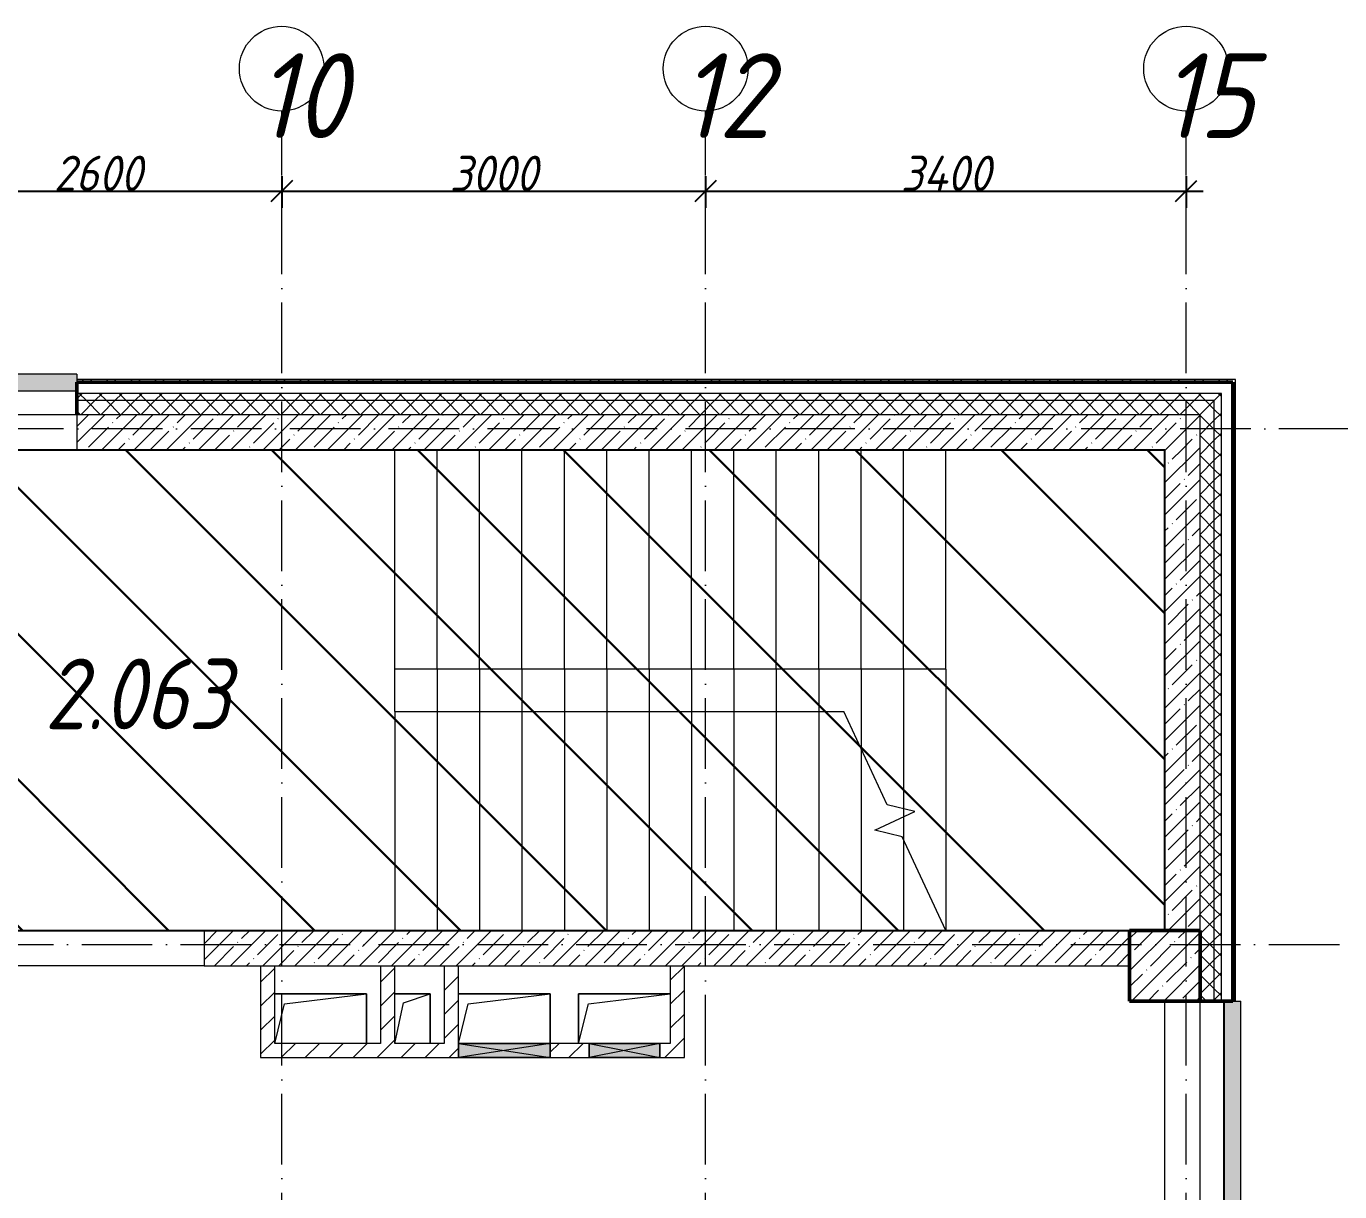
# Model space of a CAD drawing. Header units: millimetres. Extents: x -606178 to 312196, y -19338 to 632709.
# Drawn here: x -249659 to -240364, y 494025 to 502275 of the extents above; entities that cross this region are included whole.
import ezdxf

# ---------------------------------------------------------------- set-up
doc = ezdxf.new("R2010")
doc.units = ezdxf.units.MM
doc.linetypes.add('50_200_ШТРИХ_1Т_ш5_п1_п1_', pattern=[700, 500, -100, 0, -100])
for name, color, linetype, lineweight in [('4) ЛЕстницы', 5, 'Continuous', 30), ('A-____-____-DIMS', 7, 'Continuous', 9), ('A-DETL-GENF-OTLN', 7, 'Continuous', 9), ('A-FLOR-____-OTLN', 7, 'Continuous', 9), ('A-GENM-____-OTLN', 7, 'Continuous', 9), ('A-GLAZ-____-OTLN', 7, 'Continuous', 9), ('A-WALL-____-MCUT-1', 7, 'Continuous', 9), ('A-WALL-____-MCUT-2', 7, 'Continuous', 50), ('A-WALL-____-MCUT-3', 7, 'Continuous', 9), ('A-WALL-____-OTLN', 7, 'Continuous', 9), ('A-WALL-____-PATT-1', 7, 'Continuous', 9), ('A-WALL-FNSH-MCUT-1', 7, 'Continuous', 9), ('S-COLS-____-MCUT', 7, 'Continuous', 50), ('S-COLS-____-OTLN', 7, 'Continuous', 9), ('S-GRID-____-IDEN', 7, 'Continuous', 9), ('S-GRID-____-OTLN-1', 7, '50_200_ШТРИХ_1Т_ш5_п1_п1_', 9), ('S-STRS-____-MBND', 7, 'Continuous', 9), ('S-STRS-____-OTLN-1', 7, 'Continuous', 9), ('Марки помещений', 7, 'Continuous', 9)]:
    doc.layers.add(name, color=color, linetype=linetype, lineweight=lineweight)
doc.layers.add('A-GLAZ-____-OTLN-1', color=7, linetype='Continuous', lineweight=9, true_color=0xc0c0c0)
doc.styles.add('ISOCPEUR_I', font='isocpeui.ttf', dxfattribs={"width": 0.9, "height": 2.5})
doc.styles.add('ISOCPEUR_I_3', font='isocpeui.ttf', dxfattribs={"width": 0.85, "height": 2.2})
doc.styles.add('ISOCPEUR_I_9', font='isocpeui.ttf', dxfattribs={"width": 0.9, "height": 250})
doc.dimstyles.new('ISO-2_5_0_9К_БОЛЬШОЙ_ОСИ', dxfattribs={"dimscale": 304.8, "dimtxt": 248.995294, "dimasz": 0.492126, "dimexe": 0.393701, "dimexo": 0, "dimgap": 0, "dimtad": 1, "dimdec": 0, "dimzin": 0, "dimdsep": 46, "dimtxsty": 'ISOCPEUR_I_9', "dimblk1": 'OBLIQUE', "dimblk2": 'OBLIQUE', "dimsah": 1, "dimcen": 0.09, "dimdle": 0.393701, "dimazin": 0, "dimtfac": 1, "dimtdec": 4, "dimtix": 1, "dimtmove": 0, "dimatfit": 3, "dimfxl": 1, "dimtvp": 1, "dimtolj": 1, "dimtzin": 0, "dimarcsym": 2})
pattern_1 = [(45, (-264901.3, 451794.26), (-85.53659, 85.53659), []), (45, (-264844.28, 451794.26), (-85.53659, 85.53659), [])]
pattern_2 = [(45, (-264901.3, 451794.26), (-70.71068, 70.71068), []), (135, (-264901.3, 451794.26), (-70.71068, -70.71068), [])]
pattern_3 = [(45, (-264901.3, 451794.26), (-84.8528, 84.8528), [])]
pattern_4 = [(45, (-264901.3, 451794.26), (-114.04925, 114.04925), []), (45, (-264787.25, 451794.26), (-114.04925, 114.04925), [201.612, -40.322, 3.353, -36.97])]

# ---------------------------------------------------------------- blocks, each defined once
blk = doc.blocks.new('BSC_Колонна _Прямоугольная - 500х500-V133-АР1_План отверстий 2 этажа в осях 1-64_А-ГГ')
at = {"layer": 'S-COLS-____-OTLN'}
h = blk.add_hatch(dxfattribs=at)
h.set_pattern_fill('FP_163', color=256, style=0, pattern_type=2)
h.set_pattern_definition([(45, (-23300, -43831.04), (-114.04925, 114.04925), []), (45, (-23185.95, -43831.04), (-114.04925, 114.04925), [201.613, -40.323, 3.353, -36.97])])
h.paths.add_polyline_path([(-250, -250), (250, -250), (250, 250), (-250, 250)], flags=0)
at = {"layer": 'S-COLS-____-MCUT'}
for p, q in [((250, 250), (-250, 250)), ((-250, 250), (-250, -250)), ((250, -250), (250, 250)), ((-250, -250), (250, -250))]:
    blk.add_line(p, q, dxfattribs=at)
blk = doc.blocks.new('AR_Отверстие прямоугольное _в плите_ - AR_Отверстие прямоугольное _в плите_-30552566-АР1_План отверстий 2 этажа в осях 1-64_А-ГГ')
at = {"layer": 'A-GENM-____-OTLN'}
for p, q in [((325, 175), (-325, 175)), ((-325, -175), (-255, 105)), ((-255, 105), (325, 175)), ((325, -175), (325, 175))]:
    blk.add_line(p, q, dxfattribs=at)
blk = doc.blocks.new('AR_Отверстие прямоугольное _в плите_ - AR_Отверстие прямоугольное _в плите_-V174-АР1_План отверстий 2 этажа в осях 1-64_А-ГГ')
at = {"layer": 'A-GENM-____-OTLN'}
for p, q in [((325, 175), (-325, 175)), ((-325, 175), (-325, -175)), ((-325, -175), (-255, 105)), ((-255, 105), (325, 175))]:
    blk.add_line(p, q, dxfattribs=at)
blk = doc.blocks.new('AR_Отверстие прямоугольное _в плите_ - AR_Отверстие прямоугольное _в плите_-30459243-АР1_План отверстий 2 этажа в осях 1-64_А-ГГ')
at = {"layer": 'A-GENM-____-OTLN'}
for p, q in [((125, 175), (-125, 175)), ((-125, -175), (-62.5, 112.5)), ((-62.5, 112.5), (125, 175)), ((125, -175), (125, 175))]:
    blk.add_line(p, q, dxfattribs=at)
blk = doc.blocks.new('Отлив_СКБ - Отлив витража_120_НВФ-31885289-АР1_План отверстий 2 этажа в осях 1-64_А-ГГ')
at = {"layer": 'A-GLAZ-____-OTLN-1'}
for points in [[(1000, 2), (1000, 120), (0, 120), (0, 2)], [(1000, 0), (1000, 2), (0, 2), (0, 0)]]:
    blk.add_hatch(color=256, dxfattribs=at).paths.add_polyline_path(points, flags=0)
at = {"layer": 'A-GLAZ-____-OTLN'}
for p, q in [((0, 83), (0, 120)), ((1000, 120), (0, 120)), ((1000, 120), (1000, 83)), ((0, 2), (1000, 2)), ((1000, 0), (0, 0))]:
    blk.add_line(p, q, dxfattribs=at)
blk = doc.blocks.new('Отлив_СКБ - Отлив витража_120_НВФ-V194-АР1_План отверстий 2 этажа в осях 1-64_А-ГГ')
at = {"layer": 'A-GLAZ-____-OTLN-1'}
for points in [[(1800, -2), (1800, 0), (0, 0), (0, -2), (1544.5, -2)], [(1544.5, -120), (1800, -120), (1800, -2), (0, -2), (0, -120)]]:
    blk.add_hatch(color=256, dxfattribs=at).paths.add_polyline_path(points, flags=0)
at = {"layer": 'A-GLAZ-____-OTLN'}
for p, q in [((0, 0), (1800, 0)), ((1800, -2), (0, -2)), ((0, -120), (0, -83)), ((1800, -83), (1800, -120)), ((0, -120), (1800, -120))]:
    blk.add_line(p, q, dxfattribs=at)
blk = doc.blocks.new('AR_Отверстие прямоугольное _в стене__БезПР - AR_Отверстие прямоугольное _в стене__БезПР-36428237-АР1_План отверстий 2 этажа в осях 1-64_А-ГГ')
at = {"layer": 'A-GLAZ-____-OTLN'}
blk.add_hatch(color=256, dxfattribs=at).paths.add_polyline_path([(-325, -50), (325, -50), (325, 50), (-325, 50)], flags=0)
at = {"layer": 'A-DETL-GENF-OTLN'}
for p, q in [((-325, -50), (-325, 50)), ((-325, 50), (325, 50)), ((325, 50), (-325, -50)), ((-325, 50), (325, -50)), ((325, 50), (-325, 50)), ((-325, 50), (-325, -50)), ((325, 50), (325, -50)), ((325, -50), (325, 50)), ((325, -50), (-325, -50)), ((-325, -50), (325, -50))]:
    blk.add_line(p, q, dxfattribs=at)
at = {"layer": 'A-GLAZ-____-OTLN'}
blk.add_line((325, 50), (-325, 50), dxfattribs=at)
blk = doc.blocks.new('AR_Отверстие прямоугольное _в стене__БезПР - AR_Отверстие прямоугольное _в стене__БезПР-36788943-АР1_План отверстий 2 этажа в осях 1-64_А-ГГ')
at = {"layer": 'A-GLAZ-____-OTLN'}
blk.add_hatch(color=256, dxfattribs=at).paths.add_polyline_path([(250, -50), (250, 50), (-250, 50), (-250, -50), (-46.6, -50)], flags=0)
at = {"layer": 'A-DETL-GENF-OTLN'}
for p, q in [((-250, -50), (-250, 50)), ((-250, 50), (250, 50)), ((250, 50), (-250, -50)), ((-250, 50), (250, -50)), ((250, 50), (-250, 50)), ((-250, 50), (-250, -50)), ((250, 50), (250, -50)), ((250, -50), (250, 50)), ((250, -50), (-250, -50)), ((-250, -50), (250, -50))]:
    blk.add_line(p, q, dxfattribs=at)
at = {"layer": 'A-GLAZ-____-OTLN'}
blk.add_line((250, 50), (-250, 50), dxfattribs=at)
blk = doc.blocks.new('Ось сетки - Круг_Ø6_00__ISO-2_5_0_9K_-25732049-АР1_План отверстий 1 этажа в осях 1-64_А-ГГ')
at = {"layer": 'S-GRID-____-IDEN'}
blk.add_circle((0, 0), 3, dxfattribs=at)
blk = doc.blocks.new('_Oblique')
at = {"color": 0, "linetype": 'ByBlock', "lineweight": -2}
blk.add_line((-0.5, -0.5), (0.5, 0.5), dxfattribs=at)
blk = doc.blocks.new('*D4705')
at = {"layer": 'A-____-____-DIMS', "color": 0, "lineweight": -2, "transparency": 16777216}
for p, q in [((-250451.3, 501215.1), (-250451.3, 500989)), ((-247851.3, 501215.1), (-247851.3, 500989)), ((-250571.3, 501109), (-247731.3, 501109))]:
    blk.add_line(p, q, dxfattribs=at)
at = {"layer": 'Defpoints', "color": 0, "transparency": 16777216}
for p in [(-250451.3, 501215.1), (-247851.3, 501215.1), (-247851.3, 501109)]:
    blk.add_point(p, dxfattribs=at)
at = {"layer": 'A-____-____-DIMS', "color": 0, "lineweight": -2, "transparency": 16777216, "xscale": 150, "yscale": 150, "zscale": 150, "rotation": 180}
blk.add_blockref('_Oblique', (-250451.3, 501109), dxfattribs=at)
at = {"layer": 'A-____-____-DIMS', "color": 0, "lineweight": -2, "transparency": 16777216, "xscale": 150, "yscale": 150, "zscale": 150}
blk.add_blockref('_Oblique', (-247851.3, 501109), dxfattribs=at)
at = {"layer": 'A-____-____-DIMS', "color": 0, "transparency": 16777216, "insert": (-249151.3, 501234), "char_height": 250, "width": 758.478, "attachment_point": 5, "style": 'ISOCPEUR_I_9'}
blk.add_mtext('\\A1;2600', dxfattribs=at)
blk = doc.blocks.new('*D4706')
at = {"layer": 'A-____-____-DIMS', "color": 0, "lineweight": -2, "transparency": 16777216}
for p, q in [((-247851.3, 501215.1), (-247851.3, 500989)), ((-244851.3, 501215.1), (-244851.3, 500989)), ((-247971.3, 501109), (-244731.3, 501109))]:
    blk.add_line(p, q, dxfattribs=at)
at = {"layer": 'Defpoints', "color": 0, "transparency": 16777216}
for p in [(-247851.3, 501215.1), (-244851.3, 501215.1), (-244851.3, 501109)]:
    blk.add_point(p, dxfattribs=at)
at = {"layer": 'A-____-____-DIMS', "color": 0, "lineweight": -2, "transparency": 16777216, "xscale": 150, "yscale": 150, "zscale": 150, "rotation": 180}
blk.add_blockref('_Oblique', (-247851.3, 501109), dxfattribs=at)
at = {"layer": 'A-____-____-DIMS', "color": 0, "lineweight": -2, "transparency": 16777216, "xscale": 150, "yscale": 150, "zscale": 150}
blk.add_blockref('_Oblique', (-244851.3, 501109), dxfattribs=at)
at = {"layer": 'A-____-____-DIMS', "color": 0, "transparency": 16777216, "insert": (-246351.3, 501234), "char_height": 250, "width": 758.478, "attachment_point": 5, "style": 'ISOCPEUR_I_9'}
blk.add_mtext('\\A1;3000', dxfattribs=at)
blk = doc.blocks.new('*D4707')
at = {"layer": 'A-____-____-DIMS', "color": 0, "lineweight": -2, "transparency": 16777216}
for p, q in [((-244851.3, 501215.1), (-244851.3, 500989)), ((-241451.3, 501215.1), (-241451.3, 500989)), ((-244971.3, 501109), (-241331.3, 501109))]:
    blk.add_line(p, q, dxfattribs=at)
at = {"layer": 'Defpoints', "color": 0, "transparency": 16777216}
for p in [(-244851.3, 501215.1), (-241451.3, 501215.1), (-241451.3, 501109)]:
    blk.add_point(p, dxfattribs=at)
at = {"layer": 'A-____-____-DIMS', "color": 0, "lineweight": -2, "transparency": 16777216, "xscale": 150, "yscale": 150, "zscale": 150, "rotation": 180}
blk.add_blockref('_Oblique', (-244851.3, 501109), dxfattribs=at)
at = {"layer": 'A-____-____-DIMS', "color": 0, "lineweight": -2, "transparency": 16777216, "xscale": 150, "yscale": 150, "zscale": 150}
blk.add_blockref('_Oblique', (-241451.3, 501109), dxfattribs=at)
at = {"layer": 'A-____-____-DIMS', "color": 0, "transparency": 16777216, "insert": (-243151.3, 501234), "char_height": 250, "width": 781.462, "attachment_point": 5, "style": 'ISOCPEUR_I_9'}
blk.add_mtext('\\A1;3400', dxfattribs=at)

msp = doc.modelspace()

# ---------------------------------------------------------------- hatches: boundary and pattern name
at = {"layer": '4) ЛЕстницы'}
h = msp.add_hatch(dxfattribs=at)
h.set_pattern_fill('ANSI31', color=256, scale=230, angle=90)
h.set_pattern_definition([(135, (-308161, 388080.6), (-516.3647, -516.3647), [])])
h.paths.add_polyline_path([(-250301.3011, 495875.3011), (-250301.3011, 499275.3011), (-241601.3011, 499275.3011), (-241601.3011, 495875.3011)])
at = {"layer": 'A-WALL-____-PATT-1'}
h = msp.add_hatch(dxfattribs=at)
h.set_pattern_fill('FP_3', color=256, style=0, pattern_type=2)
h.set_pattern_definition(pattern_1)
h.paths.add_polyline_path([(-241121.3011, 499755.3011), (-241121.3011, 499775.3011), (-249301.3011, 499775.3011), (-249301.3011, 499755.3011), (-243705.4192, 499755.3011)], flags=0)
h.paths.add_polyline_path([(-250301.3011, 499755.3011), (-250301.3011, 499775.3011), (-251501.3011, 499775.3011), (-251501.3011, 499755.3011), (-250775.2764, 499755.3011)], flags=0)
h.paths.add_polyline_path([(-259301.3011, 499755.3011), (-259301.3011, 499775.3011), (-267581.3011, 499775.3011), (-267581.3011, 499755.3011), (-259612.5978, 499755.3011)], flags=0)
h = msp.add_hatch(dxfattribs=at)
h.set_pattern_fill('FP_3', color=256, style=0, pattern_type=2)
h.set_pattern_definition(pattern_1)
h.paths.add_polyline_path([(-241101.3011, 493345.3011), (-241101.3011, 493575.3011), (-241121.3011, 493575.3011), (-241121.3011, 493345.3011)], flags=0)
h.paths.add_polyline_path([(-241101.3011, 495375.3011), (-241101.3011, 499775.3011), (-241121.3011, 499775.3011), (-241121.3011, 495375.3011)], flags=0)
h = msp.add_hatch(dxfattribs=at)
h.set_pattern_fill('FP_1', color=256, style=0, pattern_type=2)
h.set_pattern_definition(pattern_2)
h.paths.add_polyline_path([(-241251.3011, 499625.3011), (-241201.3011, 499625.3011), (-241201.3011, 499675.3011), (-249301.3011, 499675.3011), (-249301.3011, 499625.3011), (-243705.4192, 499625.3011)], flags=0)
h.paths.add_polyline_path([(-250301.3011, 499625.3011), (-250301.3011, 499675.3011), (-251501.3011, 499675.3011), (-251501.3011, 499625.3011), (-250775.2764, 499625.3011)], flags=0)
h.paths.add_polyline_path([(-259612.5978, 499625.3011), (-259301.3011, 499625.3011), (-259301.3011, 499675.3011), (-267451.3011, 499675.3011), (-267451.3011, 499625.3011), (-261380.0621, 499625.3011)], flags=0)
h = msp.add_hatch(dxfattribs=at)
h.set_pattern_fill('FP_1', color=256, style=0, pattern_type=2)
h.set_pattern_definition(pattern_2)
h.paths.add_polyline_path([(-241351.3011, 499525.3011), (-241251.3011, 499525.3011), (-241251.3011, 499625.3011), (-249301.3011, 499625.3011), (-249301.3011, 499525.3011), (-243705.4192, 499525.3011)], flags=0)
h.paths.add_polyline_path([(-250301.3011, 499525.3011), (-250301.3011, 499625.3011), (-251501.3011, 499625.3011), (-251501.3011, 499531.3011), (-251426.3011, 499531.3011), (-251426.3011, 499525.3011), (-250775.2764, 499525.3011)], flags=0)
h.paths.add_polyline_path([(-259301.3011, 499525.3011), (-259301.3011, 499625.3011), (-267351.3011, 499625.3011), (-267351.3011, 499525.3011), (-259612.5978, 499525.3011)], flags=0)
h = msp.add_hatch(dxfattribs=at)
h.set_pattern_fill('FP_1', color=256, style=0, pattern_type=2)
h.set_pattern_definition(pattern_2)
h.paths.add_polyline_path([(-241201.3011, 461325.3011), (-241201.3011, 463525.3011), (-241251.3011, 463525.3011), (-241251.3011, 461325.3011)], flags=0)
h.paths.add_polyline_path([(-241251.3011, 465325.3011), (-241201.3011, 465325.3011), (-241201.3011, 466525.3011), (-241251.3011, 466525.3011), (-241251.3011, 466290.0716)], flags=0)
h.paths.add_polyline_path([(-241251.3011, 468325.3011), (-241201.3011, 468325.3011), (-241201.3011, 469525.3011), (-241251.3011, 469525.3011)], flags=0)
h.paths.add_polyline_path([(-241201.3011, 471325.3011), (-241201.3011, 472525.3011), (-241251.3011, 472525.3011), (-241251.3011, 471325.3011)], flags=0)
h.paths.add_polyline_path([(-241201.3011, 474325.3011), (-241201.3011, 475525.3011), (-241251.3011, 475525.3011), (-241251.3011, 474325.3011)], flags=0)
h.paths.add_polyline_path([(-241201.3011, 477325.3011), (-241201.3011, 478525.3011), (-241251.3011, 478525.3011), (-241251.3011, 477325.3011)], flags=0)
h.paths.add_polyline_path([(-241201.3011, 480325.3011), (-241201.3011, 481525.3011), (-241251.3011, 481525.3011), (-241251.3011, 480325.3011)], flags=0)
h.paths.add_polyline_path([(-241201.3011, 483325.3011), (-241201.3011, 484525.3011), (-241251.3011, 484525.3011), (-241251.3011, 483325.3011)], flags=0)
h.paths.add_polyline_path([(-241201.3011, 486325.3011), (-241201.3011, 487525.3011), (-241251.3011, 487525.3011), (-241251.3011, 486325.3011)], flags=0)
h.paths.add_polyline_path([(-241201.3011, 489325.3011), (-241201.3011, 490525.3011), (-241251.3011, 490525.3011), (-241251.3011, 489325.3011)], flags=0)
h.paths.add_polyline_path([(-241201.3011, 492325.3011), (-241201.3011, 493575.3011), (-241251.3011, 493575.3011), (-241251.3011, 492325.3011)], flags=0)
h.paths.add_polyline_path([(-241201.3011, 495375.3011), (-241201.3011, 499625.3011), (-241251.3011, 499625.3011), (-241251.3011, 495375.3011)], flags=0)
h = msp.add_hatch(dxfattribs=at)
h.set_pattern_fill('FP_25', color=256, style=0, pattern_type=2)
h.set_pattern_definition(pattern_4)
h.paths.add_polyline_path([(-241601.3011, 499275.3011), (-241351.3011, 499275.3011), (-241351.3011, 499525.3011), (-249301.3011, 499525.3011), (-249301.3011, 499275.3011), (-243705.4192, 499275.3011)], flags=0)
h = msp.add_hatch(dxfattribs=at)
h.set_pattern_fill('FP_1', color=256, style=0, pattern_type=2)
h.set_pattern_definition(pattern_2)
h.paths.add_polyline_path([(-241251.3011, 461325.3011), (-241251.3011, 463525.3011), (-241345.3011, 463525.3011), (-241345.3011, 463450.3011), (-241351.3011, 463450.3011), (-241351.3011, 461325.3011)], flags=0)
h.paths.add_polyline_path([(-241345.3011, 465325.3011), (-241251.3011, 465325.3011), (-241251.3011, 466525.3011), (-241345.3011, 466525.3011), (-241345.3011, 466450.3011), (-241351.3011, 466450.3011), (-241351.3011, 465400.3011), (-241345.3011, 465400.3011), (-241345.3011, 465331.3011)], flags=0)
h.paths.add_polyline_path([(-241251.3011, 468325.3011), (-241251.3011, 469525.3011), (-241351.3011, 469525.3011), (-241351.3011, 468400.3011), (-241345.3011, 468400.3011), (-241345.3011, 468325.3011)], flags=0)
h.paths.add_polyline_path([(-241251.3011, 471325.3011), (-241251.3011, 472525.3011), (-241345.3011, 472525.3011), (-241345.3011, 472450.3011), (-241351.3011, 472450.3011), (-241351.3011, 471400.3011), (-241345.3011, 471400.3011), (-241345.3011, 471325.3011)], flags=0)
h.paths.add_polyline_path([(-241351.3011, 474325.3011), (-241251.3011, 474325.3011), (-241251.3011, 475525.3011), (-241345.3011, 475525.3011), (-241345.3011, 475450.3011), (-241351.3011, 475450.3011), (-241351.3011, 474825.3011)], flags=0)
h.paths.add_polyline_path([(-241345.3011, 477325.3011), (-241251.3011, 477325.3011), (-241251.3011, 478525.3011), (-241351.3011, 478525.3011), (-241351.3011, 477400.3011), (-241345.3011, 477400.3011), (-241345.3011, 477331.3011)], flags=0)
h.paths.add_polyline_path([(-241251.3011, 480325.3011), (-241251.3011, 481525.3011), (-241345.3011, 481525.3011), (-241345.3011, 481450.3011), (-241351.3011, 481450.3011), (-241351.3011, 480400.3011), (-241345.3011, 480400.3011), (-241345.3011, 480325.3011)], flags=0)
h.paths.add_polyline_path([(-241251.3011, 483325.3011), (-241251.3011, 484525.3011), (-241351.3011, 484525.3011), (-241351.3011, 483400.3011), (-241345.3011, 483400.3011), (-241345.3011, 483325.3011)], flags=0)
h.paths.add_polyline_path([(-241345.3011, 486325.3011), (-241251.3011, 486325.3011), (-241251.3011, 487525.3011), (-241345.3011, 487525.3011), (-241345.3011, 487450.3011), (-241351.3011, 487450.3011), (-241351.3011, 486400.3011), (-241345.3011, 486400.3011), (-241345.3011, 486331.3011)], flags=0)
h.paths.add_polyline_path([(-241345.3011, 489325.3011), (-241251.3011, 489325.3011), (-241251.3011, 490525.3011), (-241351.3011, 490525.3011), (-241351.3011, 489400.3011), (-241345.3011, 489400.3011), (-241345.3011, 489331.3011)], flags=0)
h.paths.add_polyline_path([(-241251.3011, 492325.3011), (-241251.3011, 493575.3011), (-241345.3011, 493575.3011), (-241345.3011, 493500.3011), (-241351.3011, 493500.3011), (-241351.3011, 492400.3011), (-241345.3011, 492400.3011), (-241345.3011, 492325.3011)], flags=0)
h.paths.add_polyline_path([(-241251.3011, 495375.3011), (-241251.3011, 499525.3011), (-241351.3011, 499525.3011), (-241351.3011, 495375.3011)], flags=0)
h = msp.add_hatch(dxfattribs=at)
h.set_pattern_fill('FP_25', color=256, style=0, pattern_type=2)
h.set_pattern_definition(pattern_4)
h.paths.add_polyline_path([(-241351.3011, 495875.3011), (-241351.3011, 499275.3011), (-241601.3011, 499275.3011), (-241601.3011, 495875.3011)], flags=0)
h = msp.add_hatch(dxfattribs=at)
h.set_pattern_fill('FP_25', color=256, style=0, pattern_type=2)
h.set_pattern_definition(pattern_4)
h.paths.add_polyline_path([(-241851.3011, 495625.3011), (-241851.3011, 495875.3011), (-248401.3011, 495875.3011), (-248401.3011, 495625.3011), (-243705.4192, 495625.3011)], flags=0)
h.paths.add_polyline_path([(-250001.3011, 495625.3011), (-250001.3011, 495875.3011), (-250301.3011, 495875.3011), (-250301.3011, 495625.3011)], flags=0)
h = msp.add_hatch(dxfattribs=at)
h.set_pattern_fill('FP_4', color=256, style=0, pattern_type=2)
h.set_pattern_definition(pattern_3)
h.paths.add_polyline_path([(-247901.3011, 494975.3011), (-247901.3011, 495625.3011), (-248001.3011, 495625.3011), (-248001.3011, 494975.3011)], flags=0)
h = msp.add_hatch(dxfattribs=at)
h.set_pattern_fill('FP_4', color=256, style=0, pattern_type=2)
h.set_pattern_definition(pattern_3)
h.paths.add_polyline_path([(-247051.3011, 495075.3011), (-247051.3011, 495625.3011), (-247151.3011, 495625.3011), (-247151.3011, 495075.3011)], flags=0)
h = msp.add_hatch(dxfattribs=at)
h.set_pattern_fill('FP_4', color=256, style=0, pattern_type=2)
h.set_pattern_definition(pattern_3)
h.paths.add_polyline_path([(-246701.3011, 495075.3011), (-246601.3011, 495075.3011), (-246601.3011, 495625.3011), (-246701.3011, 495625.3011), (-246701.3011, 495529.8675)], flags=0)
h = msp.add_hatch(dxfattribs=at)
h.set_pattern_fill('FP_4', color=256, style=0, pattern_type=2)
h.set_pattern_definition(pattern_3)
h.paths.add_polyline_path([(-245001.3011, 494975.3011), (-245001.3011, 495625.3011), (-245101.3011, 495625.3011), (-245101.3011, 494975.3011)], flags=0)
h = msp.add_hatch(dxfattribs=at)
h.set_pattern_fill('FP_4', color=256, style=0, pattern_type=2)
h.set_pattern_definition(pattern_3)
h.paths.add_polyline_path([(-245951.3011, 494975.3011), (-245676.3011, 494975.3011), (-245676.3011, 495075.3011), (-245951.3011, 495075.3011), (-245951.3011, 495031.9678)], flags=0)
h.paths.add_polyline_path([(-245176.3011, 494975.3011), (-245101.3011, 494975.3011), (-245101.3011, 495075.3011), (-245176.3011, 495075.3011), (-245176.3011, 494980.3011)], flags=0)
h.paths.add_polyline_path([(-246601.3011, 494975.3011), (-246601.3011, 495075.3011), (-247901.3011, 495075.3011), (-247901.3011, 494975.3011), (-247240.3478, 494975.3011)], flags=0)

# ---------------------------------------------------------------- linework, layer by layer
msp.add_lwpolyline([(-250151.3011, 495875.3011), (-241601.3011, 495875.3011), (-241601.3011, 499275.3011), (-250151.3011, 499275.3011)], close=True)
at = {"layer": 'A-FLOR-____-OTLN'}
for p, q in [((-247051.1108, 497425.3011), (-247051.1108, 499275.3011)), ((-247901.3011, 495425.3011), (-247251.3011, 495425.3011)), ((-247251.3011, 495425.3011), (-247251.3011, 495075.3011)), ((-247051.3011, 495425.3011), (-246801.3011, 495425.3011)), ((-246801.3011, 495425.3011), (-246801.3011, 495075.3011)), ((-246601.3011, 495425.3011), (-245951.3011, 495425.3011)), ((-245951.3011, 495425.3011), (-245951.3011, 495075.3011)), ((-245751.3011, 495425.3011), (-245101.3011, 495425.3011)), ((-245751.3011, 495075.3011), (-245751.3011, 495425.3011))]:
    msp.add_line(p, q, dxfattribs=at)
at = {"layer": 'A-WALL-____-MCUT-1'}
for p, q in [((-241351.3011, 499525.3011), (-249301.3011, 499525.3011)), ((-249301.3011, 499525.3011), (-249301.3011, 499275.3011)), ((-241351.3011, 495875.3011), (-241351.3011, 499525.3011)), ((-249301.3011, 499275.3011), (-241601.3011, 499275.3011)), ((-241601.3011, 499275.3011), (-241601.3011, 495875.3011)), ((-241851.3011, 495875.3011), (-248401.3011, 495875.3011)), ((-248401.3011, 495875.3011), (-248401.3011, 495625.3011)), ((-248401.3011, 495625.3011), (-241851.3011, 495625.3011))]:
    msp.add_line(p, q, dxfattribs=at)
at = {"layer": 'A-WALL-____-MCUT-2'}
for p, q in [((-241121.3011, 499755.3011), (-249301.3011, 499755.3011)), ((-249301.3011, 499755.3011), (-249301.3011, 499525.3011)), ((-241121.3011, 495375.3011), (-241121.3011, 499755.3011)), ((-241351.3011, 495375.3011), (-241121.3011, 495375.3011))]:
    msp.add_line(p, q, dxfattribs=at)
at = {"layer": 'A-WALL-____-MCUT-3'}
for p, q in [((-241201.3011, 499675.3011), (-249301.3011, 499675.3011)), ((-241201.3011, 495375.3011), (-241201.3011, 499675.3011)), ((-241251.3011, 499625.3011), (-249301.3011, 499625.3011)), ((-241251.3011, 495375.3011), (-241251.3011, 499625.3011))]:
    msp.add_line(p, q, dxfattribs=at)
at = {"layer": 'A-WALL-____-OTLN'}
for p, q in [((-249301.3011, 499525.3011), (-250301.3011, 499525.3011)), ((-249301.3011, 499275.3011), (-250301.3011, 499275.3011)), ((-250001.3011, 495875.3011), (-248401.3011, 495875.3011)), ((-248401.3011, 495625.3011), (-250001.3011, 495625.3011)), ((-241601.3011, 493575.3011), (-241601.3011, 495375.3011)), ((-241351.3011, 493575.3011), (-241351.3011, 495375.3011))]:
    msp.add_line(p, q, dxfattribs=at)
at = {"layer": 'A-WALL-FNSH-MCUT-1'}
for p, q in [((-241101.3011, 499775.3011), (-249301.3011, 499775.3011)), ((-249301.3011, 499775.3011), (-249301.3011, 499755.3011)), ((-249301.3011, 499755.3011), (-241121.3011, 499755.3011)), ((-241101.3011, 495375.3011), (-241101.3011, 499775.3011)), ((-248001.3011, 495625.3011), (-248001.3011, 494975.3011)), ((-247901.3011, 495075.3011), (-247901.3011, 495625.3011)), ((-247151.3011, 495625.3011), (-247151.3011, 495075.3011)), ((-247051.3011, 495075.3011), (-247051.3011, 495625.3011)), ((-246701.3011, 495625.3011), (-246701.3011, 495075.3011)), ((-246601.3011, 495075.3011), (-246601.3011, 495625.3011)), ((-245101.3011, 495625.3011), (-245101.3011, 495075.3011)), ((-245001.3011, 494975.3011), (-245001.3011, 495625.3011)), ((-241121.3011, 495375.3011), (-241101.3011, 495375.3011)), ((-247151.3011, 495075.3011), (-247901.3011, 495075.3011)), ((-246701.3011, 495075.3011), (-247051.3011, 495075.3011)), ((-245676.3011, 495075.3011), (-245951.3011, 495075.3011)), ((-245101.3011, 495075.3011), (-245176.3011, 495075.3011)), ((-248001.3011, 494975.3011), (-246601.3011, 494975.3011)), ((-245951.3011, 494975.3011), (-245676.3011, 494975.3011)), ((-245176.3011, 494975.3011), (-245001.3011, 494975.3011))]:
    msp.add_line(p, q, dxfattribs=at)
at = {"layer": 'S-GRID-____-OTLN-1'}
for p, q in [((-247851.3011, 447311.6528), (-247851.3011, 501675.2188)), ((-244851.3011, 447311.6528), (-244851.3011, 501675.2188)), ((-241451.3011, 447311.6528), (-241451.3011, 501675.2188)), ((-238193.5619, 499425.3011), (-269570.0713, 499425.3011)), ((-269570.0713, 495775.3011), (-238193.5619, 495775.3011))]:
    msp.add_line(p, q, dxfattribs=at)
at = {"layer": 'S-STRS-____-MBND'}
for p, q in [((-243565.5168, 496763.5896), (-243874.0779, 497425.3011)), ((-243371.0789, 496716.3352), (-243565.5168, 496763.5896)), ((-243654.3001, 496584.267), (-243371.0789, 496716.3352)), ((-243459.8622, 496537.0127), (-243654.3001, 496584.267)), ((-243151.3011, 495875.3011), (-243459.8622, 496537.0127))]:
    msp.add_line(p, q, dxfattribs=at)
at = {"layer": 'S-STRS-____-OTLN-1'}
for p, q in [((-247051.3011, 497725.3011), (-247051.3011, 499275.3011)), ((-246751.3011, 497725.3011), (-246751.3011, 499275.3011)), ((-246751.3011, 497725.3011), (-246751.3011, 499275.3011)), ((-246451.3011, 497725.3011), (-246451.3011, 499275.3011)), ((-246451.3011, 497725.3011), (-246451.3011, 499275.3011)), ((-246151.3011, 497725.3011), (-246151.3011, 499275.3011)), ((-246151.3011, 497725.3011), (-246151.3011, 499275.3011)), ((-245851.3011, 497725.3011), (-245851.3011, 499275.3011)), ((-245851.3011, 497725.3011), (-245851.3011, 499275.3011)), ((-245551.3011, 497725.3011), (-245551.3011, 499275.3011)), ((-245551.3011, 497725.3011), (-245551.3011, 499275.3011)), ((-245251.3011, 497725.3011), (-245251.3011, 499275.3011)), ((-245251.3011, 497725.3011), (-245251.3011, 499275.3011)), ((-244951.3011, 497725.3011), (-244951.3011, 499275.3011)), ((-244951.3011, 497725.3011), (-244951.3011, 499275.3011)), ((-244651.3011, 497725.3011), (-244651.3011, 499275.3011)), ((-244651.3011, 497725.3011), (-244651.3011, 499275.3011)), ((-244351.3011, 497725.3011), (-244351.3011, 499275.3011)), ((-244351.3011, 497725.3011), (-244351.3011, 499275.3011)), ((-244051.3011, 497725.3011), (-244051.3011, 499275.3011)), ((-244051.3011, 497725.3011), (-244051.3011, 499275.3011)), ((-243751.3011, 497725.3011), (-243751.3011, 499275.3011)), ((-243751.3011, 497725.3011), (-243751.3011, 499275.3011)), ((-243451.3011, 497725.3011), (-243451.3011, 499275.3011)), ((-243451.3011, 497725.3011), (-243451.3011, 499275.3011)), ((-243151.3011, 497725.3011), (-243151.3011, 499275.3011)), ((-243151.3011, 497725.3011), (-243151.3011, 499275.3011)), ((-246751.3011, 497725.3011), (-247051.1108, 497725.3011)), ((-246451.3011, 497725.3011), (-246751.3011, 497725.3011)), ((-246751.3011, 497725.3011), (-246751.3011, 497425.3011)), ((-246751.3011, 497725.3011), (-246751.3011, 497425.3011)), ((-246151.3011, 497725.3011), (-246451.3011, 497725.3011)), ((-246451.3011, 497725.3011), (-246451.3011, 497425.3011)), ((-246451.3011, 497725.3011), (-246451.3011, 497425.3011)), ((-245851.3011, 497725.3011), (-246151.3011, 497725.3011)), ((-246151.3011, 497725.3011), (-246151.3011, 497425.3011)), ((-246151.3011, 497725.3011), (-246151.3011, 497425.3011)), ((-245551.3011, 497725.3011), (-245851.3011, 497725.3011)), ((-245851.3011, 497725.3011), (-245851.3011, 497425.3011)), ((-245851.3011, 497725.3011), (-245851.3011, 497425.3011)), ((-245251.3011, 497725.3011), (-245551.3011, 497725.3011)), ((-245551.3011, 497725.3011), (-245551.3011, 497425.3011)), ((-245551.3011, 497725.3011), (-245551.3011, 497425.3011)), ((-244951.3011, 497725.3011), (-245251.3011, 497725.3011)), ((-245251.3011, 497725.3011), (-245251.3011, 497425.3011)), ((-245251.3011, 497725.3011), (-245251.3011, 497425.3011)), ((-244651.3011, 497725.3011), (-244951.3011, 497725.3011)), ((-244951.3011, 497725.3011), (-244951.3011, 497425.3011)), ((-244951.3011, 497725.3011), (-244951.3011, 497425.3011)), ((-244351.3011, 497725.3011), (-244651.3011, 497725.3011)), ((-244651.3011, 497725.3011), (-244651.3011, 497425.3011)), ((-244651.3011, 497725.3011), (-244651.3011, 497425.3011)), ((-244051.3011, 497725.3011), (-244351.3011, 497725.3011)), ((-244351.3011, 497725.3011), (-244351.3011, 497425.3011)), ((-244351.3011, 497725.3011), (-244351.3011, 497425.3011)), ((-243751.3011, 497725.3011), (-244051.3011, 497725.3011)), ((-244051.3011, 497725.3011), (-244051.3011, 497425.3011)), ((-244051.3011, 497725.3011), (-244051.3011, 497425.3011)), ((-243451.3011, 497725.3011), (-243751.3011, 497725.3011)), ((-243751.3011, 497725.3011), (-243751.3011, 497162.0053)), ((-243751.3011, 497725.3011), (-243751.3011, 497162.0053)), ((-243151.3011, 497725.3011), (-243451.3011, 497725.3011)), ((-243451.3011, 497725.3011), (-243451.3011, 496735.8317)), ((-243451.3011, 497725.3011), (-243451.3011, 496735.8317)), ((-243151.3011, 497725.3011), (-243151.3011, 495875.3011)), ((-243151.3011, 497725.3011), (-243151.3011, 495875.3011)), ((-247051.3011, 497425.3011), (-247051.3011, 495875.3011)), ((-247051.3011, 497425.3011), (-246751.3011, 497425.3011)), ((-247051.3011, 497425.3011), (-247051.3011, 495875.3011)), ((-246751.3011, 497425.3011), (-246451.3011, 497425.3011)), ((-246751.3011, 497425.3011), (-246751.3011, 495875.3011)), ((-246751.3011, 497425.3011), (-246751.3011, 495875.3011)), ((-246451.3011, 497425.3011), (-246151.3011, 497425.3011)), ((-246451.3011, 497425.3011), (-246451.3011, 495875.3011)), ((-246451.3011, 497425.3011), (-246451.3011, 495875.3011)), ((-246151.3011, 497425.3011), (-245851.3011, 497425.3011)), ((-246151.3011, 497425.3011), (-246151.3011, 495875.3011)), ((-246151.3011, 497425.3011), (-246151.3011, 495875.3011)), ((-245851.3011, 497425.3011), (-245551.3011, 497425.3011)), ((-245851.3011, 497425.3011), (-245851.3011, 495875.3011)), ((-245851.3011, 497425.3011), (-245851.3011, 495875.3011)), ((-245551.3011, 497425.3011), (-245251.3011, 497425.3011)), ((-245551.3011, 497425.3011), (-245551.3011, 495875.3011)), ((-245551.3011, 497425.3011), (-245551.3011, 495875.3011)), ((-245251.3011, 497425.3011), (-244951.3011, 497425.3011)), ((-245251.3011, 497425.3011), (-245251.3011, 495875.3011)), ((-245251.3011, 497425.3011), (-245251.3011, 495875.3011)), ((-244951.3011, 497425.3011), (-244651.3011, 497425.3011)), ((-244951.3011, 497425.3011), (-244951.3011, 495875.3011)), ((-244951.3011, 497425.3011), (-244951.3011, 495875.3011)), ((-244651.3011, 497425.3011), (-244351.3011, 497425.3011)), ((-244651.3011, 497425.3011), (-244651.3011, 495875.3011)), ((-244651.3011, 497425.3011), (-244651.3011, 495875.3011)), ((-244351.3011, 497425.3011), (-244051.3011, 497425.3011)), ((-244351.3011, 497425.3011), (-244351.3011, 495875.3011)), ((-244351.3011, 497425.3011), (-244351.3011, 495875.3011)), ((-244051.3011, 497425.3011), (-243874.0779, 497425.3011)), ((-244051.3011, 497425.3011), (-244051.3011, 495875.3011)), ((-244051.3011, 497425.3011), (-244051.3011, 495875.3011)), ((-243751.3011, 497162.0053), (-243751.3011, 495875.3011)), ((-243751.3011, 497162.0053), (-243751.3011, 495875.3011)), ((-243451.3011, 496735.8317), (-243451.3011, 496678.927)), ((-243451.3011, 496735.8317), (-243451.3011, 496678.927)), ((-243451.3011, 496678.927), (-243451.3011, 496518.6532)), ((-243451.3011, 496678.927), (-243451.3011, 496518.6532)), ((-243451.3011, 496518.6532), (-243451.3011, 495875.3011)), ((-243451.3011, 496518.6532), (-243451.3011, 495875.3011))]:
    msp.add_line(p, q, dxfattribs=at)

# ---------------------------------------------------------------- block references
at = {"layer": 'A-GENM-____-OTLN'}
for name, p in [('AR_Отверстие прямоугольное _в плите_ - AR_Отверстие прямоугольное _в плите_-30552566-АР1_План отверстий 2 этажа в осях 1-64_А-ГГ', (-247576.3011, 495250.3011)), ('AR_Отверстие прямоугольное _в плите_ - AR_Отверстие прямоугольное _в плите_-30459243-АР1_План отверстий 2 этажа в осях 1-64_А-ГГ', (-246926.3011, 495250.3011)), ('AR_Отверстие прямоугольное _в плите_ - AR_Отверстие прямоугольное _в плите_-30552566-АР1_План отверстий 2 этажа в осях 1-64_А-ГГ', (-246276.3011, 495250.3011)), ('AR_Отверстие прямоугольное _в плите_ - AR_Отверстие прямоугольное _в плите_-V174-АР1_План отверстий 2 этажа в осях 1-64_А-ГГ', (-245426.3011, 495250.3011))]:
    msp.add_blockref(name, p, dxfattribs=at)
at = {"layer": 'A-GLAZ-____-OTLN'}
for name, p in [('Отлив_СКБ - Отлив витража_120_НВФ-31885289-АР1_План отверстий 2 этажа в осях 1-64_А-ГГ', (-250301.3011, 499692.3011)), ('AR_Отверстие прямоугольное _в стене__БезПР - AR_Отверстие прямоугольное _в стене__БезПР-36428237-АР1_План отверстий 2 этажа в осях 1-64_А-ГГ', (-246276.3011, 495025.3011)), ('AR_Отверстие прямоугольное _в стене__БезПР - AR_Отверстие прямоугольное _в стене__БезПР-36788943-АР1_План отверстий 2 этажа в осях 1-64_А-ГГ', (-245426.3011, 495025.3011))]:
    msp.add_blockref(name, p, dxfattribs=at)
at = {"layer": 'A-GLAZ-____-OTLN', "rotation": 90}
msp.add_blockref('Отлив_СКБ - Отлив витража_120_НВФ-V194-АР1_План отверстий 2 этажа в осях 1-64_А-ГГ', (-241184.3011, 493575.3011), dxfattribs=at)
at = {"layer": 'S-COLS-____-OTLN'}
msp.add_blockref('BSC_Колонна _Прямоугольная - 500х500-V133-АР1_План отверстий 2 этажа в осях 1-64_А-ГГ', (-241601.3011, 495625.3011), dxfattribs=at)
at = {"layer": 'S-GRID-____-IDEN', "xscale": 99.99999999999993, "yscale": 99.99999999999993, "zscale": 99.99999999999993}
for p in [(-247851.3011, 501975.2188), (-244851.3011, 501975.2188), (-241451.3011, 501975.2188)]:
    msp.add_blockref('Ось сетки - Круг_Ø6_00__ISO-2_5_0_9K_-25732049-АР1_План отверстий 1 этажа в осях 1-64_А-ГГ', p, dxfattribs=at)

# ---------------------------------------------------------------- texts
at = {"layer": 'S-GRID-____-IDEN', "char_height": 600, "width": 346.329, "attachment_point": 1, "style": 'ISOCPEUR_I'}
for s, insert in [('10', (-248032.3794, 502083.9934)), ('12', (-245032.3794, 502083.9934)), ('15', (-241632.3794, 502083.9934))]:
    msp.add_mtext(s, dxfattribs=dict(at, insert=insert))
at = {"layer": 'Марки помещений', "insert": (-249529.4497, 497799.267), "char_height": 500, "width": 785.65375, "attachment_point": 1, "style": 'ISOCPEUR_I_3'}
msp.add_mtext('2.063', dxfattribs=at)

# ---------------------------------------------------------------- dimensions: what is measured, and where the dimension line sits
at = {"layer": 'A-____-____-DIMS'}
for base, p1, p2, override, picture, middle in [((-247851.3011, 501109.0434), (-250451.3011, 501215.1095), (-247851.3011, 501215.1095), {"dimpost": '<>', "dimfxl": 2600}, '*D4705', (-249151.3011, 501234.0434)), ((-244851.3011, 501109.0434), (-247851.3011, 501215.1095), (-244851.3011, 501215.1095), {"dimpost": '<>', "dimfxl": 3000}, '*D4706', (-246351.3011, 501234.0434)), ((-241451.3011, 501109.0434), (-244851.3011, 501215.1095), (-241451.3011, 501215.1095), {"dimpost": '<>', "dimfxl": 3400}, '*D4707', (-243151.3011, 501234.0434))]:
    dim = msp.add_linear_dim(base=base, p1=p1, p2=p2, dimstyle='ISO-2_5_0_9К_БОЛЬШОЙ_ОСИ', override=override, dxfattribs=at)
    dim.commit()
    dim.dimension.update_dxf_attribs({"geometry": picture, "text_midpoint": middle})

doc.saveas('drawing.dxf')
